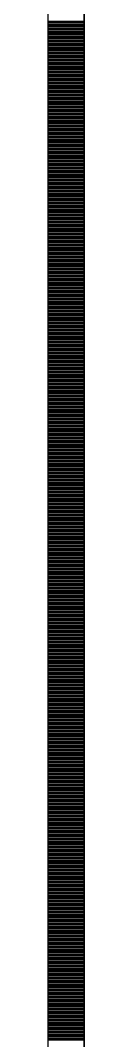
# Model space of a CAD drawing. Header units: millimetres. Extents: x -231292 to 573618, y -153144 to 564035.
# Drawn here: x 8548 to 8573, y 218465 to 219164 of the extents above; entities that cross this region are included whole.
import ezdxf

# ---------------------------------------------------------------- set-up
doc = ezdxf.new("R2010")
doc.units = ezdxf.units.MM
doc.layers.add('АР_Тонкая', color=250, linetype='Continuous', lineweight=5)
doc.layers.add('АР_Штриховка', color=250, linetype='Continuous', lineweight=0)

msp = doc.modelspace()

# ---------------------------------------------------------------- linework, layer by layer
at = {"layer": 'АР_Тонкая', "color": 18, "linetype": 'Continuous', "lineweight": 25, "true_color": 0x000000}
for p, q in [((8548.243, 263866.253), (8548.243, 187666.253)), ((8573.243, 263866.253), (8573.243, 187666.253)), ((8573.243, 187666.253), (8573.243, 263866.253))]:
    msp.add_line(p, q, dxfattribs=at)
at = {"layer": 'АР_Штриховка', "color": 18, "linetype": 'Continuous', "lineweight": 25, "true_color": 0x000000}
for p, q in [((8548.243, 219163.002), (8573.243, 219163.002)), ((8548.243, 219162.002), (8573.243, 219162.002)), ((8548.243, 219161.002), (8573.243, 219161.002)), ((8548.243, 219160.002), (8573.243, 219160.002)), ((8548.243, 219159.002), (8573.243, 219159.002)), ((8548.243, 219158.002), (8573.243, 219158.002)), ((8548.243, 219157.002), (8573.243, 219157.002)), ((8548.243, 219156.002), (8573.243, 219156.002)), ((8548.243, 219155.002), (8573.243, 219155.002)), ((8548.243, 219154.002), (8573.243, 219154.002)), ((8548.243, 219153.002), (8573.243, 219153.002)), ((8548.243, 219152.002), (8573.243, 219152.002)), ((8548.243, 219151.002), (8573.243, 219151.002)), ((8548.243, 219150.002), (8573.243, 219150.002)), ((8548.243, 219149.002), (8573.243, 219149.002)), ((8548.243, 219148.002), (8573.243, 219148.002)), ((8548.243, 219147.002), (8573.243, 219147.002)), ((8548.243, 219146.002), (8573.243, 219146.002)), ((8548.243, 219145.002), (8573.243, 219145.002)), ((8548.243, 219144.002), (8573.243, 219144.002)), ((8548.243, 219143.002), (8573.243, 219143.002)), ((8548.243, 219142.002), (8573.243, 219142.002)), ((8548.243, 219141.002), (8573.243, 219141.002)), ((8548.243, 219140.002), (8573.243, 219140.002)), ((8548.243, 219139.002), (8573.243, 219139.002)), ((8548.243, 219138.002), (8573.243, 219138.002)), ((8548.243, 219137.002), (8573.243, 219137.002)), ((8548.243, 219136.002), (8573.243, 219136.002)), ((8548.243, 219135.002), (8573.243, 219135.002)), ((8548.243, 219134.002), (8573.243, 219134.002)), ((8548.243, 219133.002), (8573.243, 219133.002)), ((8548.243, 219132.002), (8573.243, 219132.002)), ((8548.243, 219131.002), (8573.243, 219131.002)), ((8548.243, 219130.002), (8573.243, 219130.002)), ((8548.243, 219129.002), (8573.243, 219129.002)), ((8548.243, 219128.002), (8573.243, 219128.002)), ((8548.243, 219127.002), (8573.243, 219127.002)), ((8548.243, 219126.002), (8573.243, 219126.002)), ((8548.243, 219125.002), (8573.243, 219125.002)), ((8548.243, 219124.002), (8573.243, 219124.002)), ((8548.243, 219123.002), (8573.243, 219123.002)), ((8548.243, 219122.002), (8573.243, 219122.002)), ((8548.243, 219121.002), (8573.243, 219121.002)), ((8548.243, 219120.002), (8573.243, 219120.002)), ((8548.243, 219119.002), (8573.243, 219119.002)), ((8548.243, 219118.002), (8573.243, 219118.002)), ((8548.243, 219117.002), (8573.243, 219117.002)), ((8548.243, 219116.002), (8573.243, 219116.002)), ((8548.243, 219115.002), (8573.243, 219115.002)), ((8548.243, 219114.002), (8573.243, 219114.002)), ((8548.243, 219113.002), (8573.243, 219113.002)), ((8548.243, 219112.002), (8573.243, 219112.002)), ((8548.243, 219111.002), (8573.243, 219111.002)), ((8548.243, 219110.002), (8573.243, 219110.002)), ((8548.243, 219109.002), (8573.243, 219109.002)), ((8548.243, 219108.002), (8573.243, 219108.002)), ((8548.243, 219107.002), (8573.243, 219107.002)), ((8548.243, 219106.002), (8573.243, 219106.002)), ((8548.243, 219105.002), (8573.243, 219105.002)), ((8548.243, 219104.002), (8573.243, 219104.002)), ((8548.243, 219103.002), (8573.243, 219103.002)), ((8548.243, 219102.002), (8573.243, 219102.002)), ((8548.243, 219101.002), (8573.243, 219101.002)), ((8548.243, 219100.002), (8573.243, 219100.002)), ((8548.243, 219099.002), (8573.243, 219099.002)), ((8548.243, 219098.002), (8573.243, 219098.002)), ((8548.243, 219097.002), (8573.243, 219097.002)), ((8548.243, 219096.002), (8573.243, 219096.002)), ((8548.243, 219095.002), (8573.243, 219095.002)), ((8548.243, 219094.002), (8573.243, 219094.002)), ((8548.243, 219093.002), (8573.243, 219093.002)), ((8548.243, 219092.002), (8573.243, 219092.002)), ((8548.243, 219091.002), (8573.243, 219091.002)), ((8548.243, 219090.002), (8573.243, 219090.002)), ((8548.243, 219089.002), (8573.243, 219089.002)), ((8548.243, 219088.002), (8573.243, 219088.002)), ((8548.243, 219087.002), (8573.243, 219087.002)), ((8548.243, 219086.002), (8573.243, 219086.002)), ((8548.243, 219085.002), (8573.243, 219085.002)), ((8548.243, 219084.002), (8573.243, 219084.002)), ((8548.243, 219083.002), (8573.243, 219083.002)), ((8548.243, 219082.002), (8573.243, 219082.002)), ((8548.243, 219081.002), (8573.243, 219081.002)), ((8548.243, 219080.002), (8573.243, 219080.002)), ((8548.243, 219079.002), (8573.243, 219079.002)), ((8548.243, 219078.002), (8573.243, 219078.002)), ((8548.243, 219077.002), (8573.243, 219077.002)), ((8548.243, 219076.002), (8573.243, 219076.002)), ((8548.243, 219075.002), (8573.243, 219075.002)), ((8548.243, 219074.002), (8573.243, 219074.002)), ((8548.243, 219073.002), (8573.243, 219073.002)), ((8548.243, 219072.002), (8573.243, 219072.002)), ((8548.243, 219071.002), (8573.243, 219071.002)), ((8548.243, 219070.002), (8573.243, 219070.002)), ((8548.243, 219069.002), (8573.243, 219069.002)), ((8548.243, 219068.002), (8573.243, 219068.002)), ((8548.243, 219067.002), (8573.243, 219067.002)), ((8548.243, 219066.002), (8573.243, 219066.002)), ((8548.243, 219065.002), (8573.243, 219065.002)), ((8548.243, 219064.002), (8573.243, 219064.002)), ((8548.243, 219063.002), (8573.243, 219063.002)), ((8548.243, 219062.002), (8573.243, 219062.002)), ((8548.243, 219061.002), (8573.243, 219061.002)), ((8548.243, 219060.002), (8573.243, 219060.002)), ((8548.243, 219059.002), (8573.243, 219059.002)), ((8548.243, 219058.002), (8573.243, 219058.002)), ((8548.243, 219057.002), (8573.243, 219057.002)), ((8548.243, 219056.002), (8573.243, 219056.002)), ((8548.243, 219055.002), (8573.243, 219055.002)), ((8548.243, 219054.002), (8573.243, 219054.002)), ((8548.243, 219053.002), (8573.243, 219053.002)), ((8548.243, 219052.002), (8573.243, 219052.002)), ((8548.243, 219051.002), (8573.243, 219051.002)), ((8548.243, 219050.002), (8573.243, 219050.002)), ((8548.243, 219049.002), (8573.243, 219049.002)), ((8548.243, 219048.002), (8573.243, 219048.002)), ((8548.243, 219047.002), (8573.243, 219047.002)), ((8548.243, 219046.002), (8573.243, 219046.002)), ((8548.243, 219045.002), (8573.243, 219045.002)), ((8548.243, 219044.002), (8573.243, 219044.002)), ((8548.243, 219043.002), (8573.243, 219043.002)), ((8548.243, 219042.002), (8573.243, 219042.002)), ((8548.243, 219041.002), (8573.243, 219041.002)), ((8548.243, 219040.002), (8573.243, 219040.002)), ((8548.243, 219039.002), (8573.243, 219039.002)), ((8548.243, 219038.002), (8573.243, 219038.002)), ((8548.243, 219037.002), (8573.243, 219037.002)), ((8548.243, 219036.002), (8573.243, 219036.002)), ((8548.243, 219035.002), (8573.243, 219035.002)), ((8548.243, 219034.002), (8573.243, 219034.002)), ((8548.243, 219033.002), (8573.243, 219033.002)), ((8548.243, 219032.002), (8573.243, 219032.002)), ((8548.243, 219031.002), (8573.243, 219031.002)), ((8548.243, 219030.002), (8573.243, 219030.002)), ((8548.243, 219029.002), (8573.243, 219029.002)), ((8548.243, 219028.002), (8573.243, 219028.002)), ((8548.243, 219027.002), (8573.243, 219027.002)), ((8548.243, 219026.002), (8573.243, 219026.002)), ((8548.243, 219025.002), (8573.243, 219025.002)), ((8548.243, 219024.002), (8573.243, 219024.002)), ((8548.243, 219023.002), (8573.243, 219023.002)), ((8548.243, 219022.002), (8573.243, 219022.002)), ((8548.243, 219021.002), (8573.243, 219021.002)), ((8548.243, 219020.002), (8573.243, 219020.002)), ((8548.243, 219019.002), (8573.243, 219019.002)), ((8548.243, 219018.002), (8573.243, 219018.002)), ((8548.243, 219017.002), (8573.243, 219017.002)), ((8548.243, 219016.002), (8573.243, 219016.002)), ((8548.243, 219015.002), (8573.243, 219015.002)), ((8548.243, 219014.002), (8573.243, 219014.002)), ((8548.243, 219013.002), (8573.243, 219013.002)), ((8548.243, 219012.002), (8573.243, 219012.002)), ((8548.243, 219011.002), (8573.243, 219011.002)), ((8548.243, 219010.002), (8573.243, 219010.002)), ((8548.243, 219009.002), (8573.243, 219009.002)), ((8548.243, 219008.002), (8573.243, 219008.002)), ((8548.243, 219007.002), (8573.243, 219007.002)), ((8548.243, 219006.002), (8573.243, 219006.002)), ((8548.243, 219005.002), (8573.243, 219005.002)), ((8548.243, 219004.002), (8573.243, 219004.002)), ((8548.243, 219003.002), (8573.243, 219003.002)), ((8548.243, 219002.002), (8573.243, 219002.002)), ((8548.243, 219001.002), (8573.243, 219001.002)), ((8548.243, 219000.002), (8573.243, 219000.002)), ((8548.243, 218999.002), (8573.243, 218999.002)), ((8548.243, 218998.002), (8573.243, 218998.002)), ((8548.243, 218997.002), (8573.243, 218997.002)), ((8548.243, 218996.002), (8573.243, 218996.002)), ((8548.243, 218995.002), (8573.243, 218995.002)), ((8548.243, 218994.002), (8573.243, 218994.002)), ((8548.243, 218993.002), (8573.243, 218993.002)), ((8548.243, 218992.002), (8573.243, 218992.002)), ((8548.243, 218991.002), (8573.243, 218991.002)), ((8548.243, 218990.002), (8573.243, 218990.002)), ((8548.243, 218989.002), (8573.243, 218989.002)), ((8548.243, 218988.002), (8573.243, 218988.002)), ((8548.243, 218987.002), (8573.243, 218987.002)), ((8548.243, 218986.002), (8573.243, 218986.002)), ((8548.243, 218985.002), (8573.243, 218985.002)), ((8548.243, 218984.002), (8573.243, 218984.002)), ((8548.243, 218983.002), (8573.243, 218983.002)), ((8548.243, 218982.002), (8573.243, 218982.002)), ((8548.243, 218981.002), (8573.243, 218981.002)), ((8548.243, 218980.002), (8573.243, 218980.002)), ((8548.243, 218979.002), (8573.243, 218979.002)), ((8548.243, 218978.002), (8573.243, 218978.002)), ((8548.243, 218977.002), (8573.243, 218977.002)), ((8548.243, 218976.002), (8573.243, 218976.002)), ((8548.243, 218975.002), (8573.243, 218975.002)), ((8548.243, 218974.002), (8573.243, 218974.002)), ((8548.243, 218973.002), (8573.243, 218973.002)), ((8548.243, 218972.002), (8573.243, 218972.002)), ((8548.243, 218971.002), (8573.243, 218971.002)), ((8548.243, 218970.002), (8573.243, 218970.002)), ((8548.243, 218969.002), (8573.243, 218969.002)), ((8548.243, 218968.002), (8573.243, 218968.002)), ((8548.243, 218967.002), (8573.243, 218967.002)), ((8548.243, 218966.002), (8573.243, 218966.002)), ((8548.243, 218965.002), (8573.243, 218965.002)), ((8548.243, 218964.002), (8573.243, 218964.002)), ((8548.243, 218963.002), (8573.243, 218963.002)), ((8548.243, 218962.002), (8573.243, 218962.002)), ((8548.243, 218961.002), (8573.243, 218961.002)), ((8548.243, 218960.002), (8573.243, 218960.002)), ((8548.243, 218959.002), (8573.243, 218959.002)), ((8548.243, 218958.002), (8573.243, 218958.002)), ((8548.243, 218957.002), (8573.243, 218957.002)), ((8548.243, 218956.002), (8573.243, 218956.002)), ((8548.243, 218955.002), (8573.243, 218955.002)), ((8548.243, 218954.002), (8573.243, 218954.002)), ((8548.243, 218953.002), (8573.243, 218953.002)), ((8548.243, 218952.002), (8573.243, 218952.002)), ((8548.243, 218951.002), (8573.243, 218951.002)), ((8548.243, 218950.002), (8573.243, 218950.002)), ((8548.243, 218949.002), (8573.243, 218949.002)), ((8548.243, 218948.002), (8573.243, 218948.002)), ((8548.243, 218947.002), (8573.243, 218947.002)), ((8548.243, 218946.002), (8573.243, 218946.002)), ((8548.243, 218945.002), (8573.243, 218945.002)), ((8548.243, 218944.002), (8573.243, 218944.002)), ((8548.243, 218943.002), (8573.243, 218943.002)), ((8548.243, 218942.002), (8573.243, 218942.002)), ((8548.243, 218941.002), (8573.243, 218941.002)), ((8548.243, 218940.002), (8573.243, 218940.002)), ((8548.243, 218939.002), (8573.243, 218939.002)), ((8548.243, 218938.002), (8573.243, 218938.002)), ((8548.243, 218937.002), (8573.243, 218937.002)), ((8548.243, 218936.002), (8573.243, 218936.002)), ((8548.243, 218935.002), (8573.243, 218935.002)), ((8548.243, 218934.002), (8573.243, 218934.002)), ((8548.243, 218933.002), (8573.243, 218933.002)), ((8548.243, 218932.002), (8573.243, 218932.002)), ((8548.243, 218931.002), (8573.243, 218931.002)), ((8548.243, 218930.002), (8573.243, 218930.002)), ((8548.243, 218929.002), (8573.243, 218929.002)), ((8548.243, 218928.002), (8573.243, 218928.002)), ((8548.243, 218927.002), (8573.243, 218927.002)), ((8548.243, 218926.002), (8573.243, 218926.002)), ((8548.243, 218925.002), (8573.243, 218925.002)), ((8548.243, 218924.002), (8573.243, 218924.002)), ((8548.243, 218923.002), (8573.243, 218923.002)), ((8548.243, 218922.002), (8573.243, 218922.002)), ((8548.243, 218921.002), (8573.243, 218921.002)), ((8548.243, 218920.002), (8573.243, 218920.002)), ((8548.243, 218919.002), (8573.243, 218919.002)), ((8548.243, 218918.002), (8573.243, 218918.002)), ((8548.243, 218917.002), (8573.243, 218917.002)), ((8548.243, 218916.002), (8573.243, 218916.002)), ((8548.243, 218915.002), (8573.243, 218915.002)), ((8548.243, 218914.002), (8573.243, 218914.002)), ((8548.243, 218913.002), (8573.243, 218913.002)), ((8548.243, 218912.002), (8573.243, 218912.002)), ((8548.243, 218911.002), (8573.243, 218911.002)), ((8548.243, 218910.002), (8573.243, 218910.002)), ((8548.243, 218909.002), (8573.243, 218909.002)), ((8548.243, 218908.002), (8573.243, 218908.002)), ((8548.243, 218907.002), (8573.243, 218907.002)), ((8548.243, 218906.002), (8573.243, 218906.002)), ((8548.243, 218905.002), (8573.243, 218905.002)), ((8548.243, 218904.002), (8573.243, 218904.002)), ((8548.243, 218903.002), (8573.243, 218903.002)), ((8548.243, 218902.002), (8573.243, 218902.002)), ((8548.243, 218901.002), (8573.243, 218901.002)), ((8548.243, 218900.002), (8573.243, 218900.002)), ((8548.243, 218899.002), (8573.243, 218899.002)), ((8548.243, 218898.002), (8573.243, 218898.002)), ((8548.243, 218897.002), (8573.243, 218897.002)), ((8548.243, 218896.002), (8573.243, 218896.002)), ((8548.243, 218895.002), (8573.243, 218895.002)), ((8548.243, 218894.002), (8573.243, 218894.002)), ((8548.243, 218893.002), (8573.243, 218893.002)), ((8548.243, 218892.002), (8573.243, 218892.002)), ((8548.243, 218891.002), (8573.243, 218891.002)), ((8548.243, 218890.002), (8573.243, 218890.002)), ((8548.243, 218889.002), (8573.243, 218889.002)), ((8548.243, 218888.002), (8573.243, 218888.002)), ((8548.243, 218887.002), (8573.243, 218887.002)), ((8548.243, 218886.002), (8573.243, 218886.002)), ((8548.243, 218885.002), (8573.243, 218885.002)), ((8548.243, 218884.002), (8573.243, 218884.002)), ((8548.243, 218883.002), (8573.243, 218883.002)), ((8548.243, 218882.002), (8573.243, 218882.002)), ((8548.243, 218881.002), (8573.243, 218881.002)), ((8548.243, 218880.002), (8573.243, 218880.002)), ((8548.243, 218879.002), (8573.243, 218879.002)), ((8548.243, 218878.002), (8573.243, 218878.002)), ((8548.243, 218877.002), (8573.243, 218877.002)), ((8548.243, 218876.002), (8573.243, 218876.002)), ((8548.243, 218875.002), (8573.243, 218875.002)), ((8548.243, 218874.002), (8573.243, 218874.002)), ((8548.243, 218873.002), (8573.243, 218873.002)), ((8548.243, 218872.002), (8573.243, 218872.002)), ((8548.243, 218871.002), (8573.243, 218871.002)), ((8548.243, 218870.002), (8573.243, 218870.002)), ((8548.243, 218869.002), (8573.243, 218869.002)), ((8548.243, 218868.002), (8573.243, 218868.002)), ((8548.243, 218867.002), (8573.243, 218867.002)), ((8548.243, 218866.002), (8573.243, 218866.002)), ((8548.243, 218865.002), (8573.243, 218865.002)), ((8548.243, 218864.002), (8573.243, 218864.002)), ((8548.243, 218863.002), (8573.243, 218863.002)), ((8548.243, 218862.002), (8573.243, 218862.002)), ((8548.243, 218861.002), (8573.243, 218861.002)), ((8548.243, 218860.002), (8573.243, 218860.002)), ((8548.243, 218859.002), (8573.243, 218859.002)), ((8548.243, 218858.002), (8573.243, 218858.002)), ((8548.243, 218857.002), (8573.243, 218857.002)), ((8548.243, 218856.002), (8573.243, 218856.002)), ((8548.243, 218855.002), (8573.243, 218855.002)), ((8548.243, 218854.002), (8573.243, 218854.002)), ((8548.243, 218853.002), (8573.243, 218853.002)), ((8548.243, 218852.002), (8573.243, 218852.002)), ((8548.243, 218851.002), (8573.243, 218851.002)), ((8548.243, 218850.002), (8573.243, 218850.002)), ((8548.243, 218849.002), (8573.243, 218849.002)), ((8548.243, 218848.002), (8573.243, 218848.002)), ((8548.243, 218847.002), (8573.243, 218847.002)), ((8548.243, 218846.002), (8573.243, 218846.002)), ((8548.243, 218845.002), (8573.243, 218845.002)), ((8548.243, 218844.002), (8573.243, 218844.002)), ((8548.243, 218843.002), (8573.243, 218843.002)), ((8548.243, 218842.002), (8573.243, 218842.002)), ((8548.243, 218841.002), (8573.243, 218841.002)), ((8548.243, 218840.002), (8573.243, 218840.002)), ((8548.243, 218839.002), (8573.243, 218839.002)), ((8548.243, 218838.002), (8573.243, 218838.002)), ((8548.243, 218837.002), (8573.243, 218837.002)), ((8548.243, 218836.002), (8573.243, 218836.002)), ((8548.243, 218835.002), (8573.243, 218835.002)), ((8548.243, 218834.002), (8573.243, 218834.002)), ((8548.243, 218833.002), (8573.243, 218833.002)), ((8548.243, 218832.002), (8573.243, 218832.002)), ((8548.243, 218831.002), (8573.243, 218831.002)), ((8548.243, 218830.002), (8573.243, 218830.002)), ((8548.243, 218829.002), (8573.243, 218829.002)), ((8548.243, 218828.002), (8573.243, 218828.002)), ((8548.243, 218827.002), (8573.243, 218827.002)), ((8548.243, 218826.002), (8573.243, 218826.002)), ((8548.243, 218825.002), (8573.243, 218825.002)), ((8548.243, 218824.002), (8573.243, 218824.002)), ((8548.243, 218823.002), (8573.243, 218823.002)), ((8548.243, 218822.002), (8573.243, 218822.002)), ((8548.243, 218821.002), (8573.243, 218821.002)), ((8548.243, 218820.002), (8573.243, 218820.002)), ((8548.243, 218819.002), (8573.243, 218819.002)), ((8548.243, 218818.002), (8573.243, 218818.002)), ((8548.243, 218817.002), (8573.243, 218817.002)), ((8548.243, 218816.002), (8573.243, 218816.002)), ((8548.243, 218815.002), (8573.243, 218815.002)), ((8548.243, 218814.002), (8573.243, 218814.002)), ((8548.243, 218813.002), (8573.243, 218813.002)), ((8548.243, 218812.002), (8573.243, 218812.002)), ((8548.243, 218811.002), (8573.243, 218811.002)), ((8548.243, 218810.002), (8573.243, 218810.002)), ((8548.243, 218809.002), (8573.243, 218809.002)), ((8548.243, 218808.002), (8573.243, 218808.002)), ((8548.243, 218807.002), (8573.243, 218807.002)), ((8548.243, 218806.002), (8573.243, 218806.002)), ((8548.243, 218805.002), (8573.243, 218805.002)), ((8548.243, 218804.002), (8573.243, 218804.002)), ((8548.243, 218803.002), (8573.243, 218803.002)), ((8548.243, 218802.002), (8573.243, 218802.002)), ((8548.243, 218801.002), (8573.243, 218801.002)), ((8548.243, 218800.002), (8573.243, 218800.002)), ((8548.243, 218799.002), (8573.243, 218799.002)), ((8548.243, 218798.002), (8573.243, 218798.002)), ((8548.243, 218797.002), (8573.243, 218797.002)), ((8548.243, 218796.002), (8573.243, 218796.002)), ((8548.243, 218795.002), (8573.243, 218795.002)), ((8548.243, 218794.002), (8573.243, 218794.002)), ((8548.243, 218793.002), (8573.243, 218793.002)), ((8548.243, 218792.002), (8573.243, 218792.002)), ((8548.243, 218791.002), (8573.243, 218791.002)), ((8548.243, 218790.002), (8573.243, 218790.002)), ((8548.243, 218789.002), (8573.243, 218789.002)), ((8548.243, 218788.002), (8573.243, 218788.002)), ((8548.243, 218787.002), (8573.243, 218787.002)), ((8548.243, 218786.002), (8573.243, 218786.002)), ((8548.243, 218785.002), (8573.243, 218785.002)), ((8548.243, 218784.002), (8573.243, 218784.002)), ((8548.243, 218783.002), (8573.243, 218783.002)), ((8548.243, 218782.002), (8573.243, 218782.002)), ((8548.243, 218781.002), (8573.243, 218781.002)), ((8548.243, 218780.002), (8573.243, 218780.002)), ((8548.243, 218779.002), (8573.243, 218779.002)), ((8548.243, 218778.002), (8573.243, 218778.002)), ((8548.243, 218777.002), (8573.243, 218777.002)), ((8548.243, 218776.002), (8573.243, 218776.002)), ((8548.243, 218775.002), (8573.243, 218775.002)), ((8548.243, 218774.002), (8573.243, 218774.002)), ((8548.243, 218773.002), (8573.243, 218773.002)), ((8548.243, 218772.002), (8573.243, 218772.002)), ((8548.243, 218771.002), (8573.243, 218771.002)), ((8548.243, 218770.002), (8573.243, 218770.002)), ((8548.243, 218769.002), (8573.243, 218769.002)), ((8548.243, 218768.002), (8573.243, 218768.002)), ((8548.243, 218767.002), (8573.243, 218767.002)), ((8548.243, 218766.002), (8573.243, 218766.002)), ((8548.243, 218765.002), (8573.243, 218765.002)), ((8548.243, 218764.002), (8573.243, 218764.002)), ((8548.243, 218763.002), (8573.243, 218763.002)), ((8548.243, 218762.002), (8573.243, 218762.002)), ((8548.243, 218761.002), (8573.243, 218761.002)), ((8548.243, 218760.002), (8573.243, 218760.002)), ((8548.243, 218759.002), (8573.243, 218759.002)), ((8548.243, 218758.002), (8573.243, 218758.002)), ((8548.243, 218757.002), (8573.243, 218757.002)), ((8548.243, 218756.002), (8573.243, 218756.002)), ((8548.243, 218755.002), (8573.243, 218755.002)), ((8548.243, 218754.002), (8573.243, 218754.002)), ((8548.243, 218753.002), (8573.243, 218753.002)), ((8548.243, 218752.002), (8573.243, 218752.002)), ((8548.243, 218751.002), (8573.243, 218751.002)), ((8548.243, 218750.002), (8573.243, 218750.002)), ((8548.243, 218749.002), (8573.243, 218749.002)), ((8548.243, 218748.002), (8573.243, 218748.002)), ((8548.243, 218747.002), (8573.243, 218747.002)), ((8548.243, 218746.002), (8573.243, 218746.002)), ((8548.243, 218745.002), (8573.243, 218745.002)), ((8548.243, 218744.002), (8573.243, 218744.002)), ((8548.243, 218743.002), (8573.243, 218743.002)), ((8548.243, 218742.002), (8573.243, 218742.002)), ((8548.243, 218741.002), (8573.243, 218741.002)), ((8548.243, 218740.002), (8573.243, 218740.002)), ((8548.243, 218739.002), (8573.243, 218739.002)), ((8548.243, 218738.002), (8573.243, 218738.002)), ((8548.243, 218737.002), (8573.243, 218737.002)), ((8548.243, 218736.002), (8573.243, 218736.002)), ((8548.243, 218735.002), (8573.243, 218735.002)), ((8548.243, 218734.002), (8573.243, 218734.002)), ((8548.243, 218733.002), (8573.243, 218733.002)), ((8548.243, 218732.002), (8573.243, 218732.002)), ((8548.243, 218731.002), (8573.243, 218731.002)), ((8548.243, 218730.002), (8573.243, 218730.002)), ((8548.243, 218729.002), (8573.243, 218729.002)), ((8548.243, 218728.002), (8573.243, 218728.002)), ((8548.243, 218727.002), (8573.243, 218727.002)), ((8548.243, 218726.002), (8573.243, 218726.002)), ((8548.243, 218725.002), (8573.243, 218725.002)), ((8548.243, 218724.002), (8573.243, 218724.002)), ((8548.243, 218723.002), (8573.243, 218723.002)), ((8548.243, 218722.002), (8573.243, 218722.002)), ((8548.243, 218721.002), (8573.243, 218721.002)), ((8548.243, 218720.002), (8573.243, 218720.002)), ((8548.243, 218719.002), (8573.243, 218719.002)), ((8548.243, 218718.002), (8573.243, 218718.002)), ((8548.243, 218717.002), (8573.243, 218717.002)), ((8548.243, 218716.002), (8573.243, 218716.002)), ((8548.243, 218715.002), (8573.243, 218715.002)), ((8548.243, 218714.002), (8573.243, 218714.002)), ((8548.243, 218713.002), (8573.243, 218713.002)), ((8548.243, 218712.002), (8573.243, 218712.002)), ((8548.243, 218711.002), (8573.243, 218711.002)), ((8548.243, 218710.002), (8573.243, 218710.002)), ((8548.243, 218709.002), (8573.243, 218709.002)), ((8548.243, 218708.002), (8573.243, 218708.002)), ((8548.243, 218707.002), (8573.243, 218707.002)), ((8548.243, 218706.002), (8573.243, 218706.002)), ((8548.243, 218705.002), (8573.243, 218705.002)), ((8548.243, 218704.002), (8573.243, 218704.002)), ((8548.243, 218703.002), (8573.243, 218703.002)), ((8548.243, 218702.002), (8573.243, 218702.002)), ((8548.243, 218701.002), (8573.243, 218701.002)), ((8548.243, 218700.002), (8573.243, 218700.002)), ((8548.243, 218699.002), (8573.243, 218699.002)), ((8548.243, 218698.002), (8573.243, 218698.002)), ((8548.243, 218697.002), (8573.243, 218697.002)), ((8548.243, 218696.002), (8573.243, 218696.002)), ((8548.243, 218695.002), (8573.243, 218695.002)), ((8548.243, 218694.002), (8573.243, 218694.002)), ((8548.243, 218693.002), (8573.243, 218693.002)), ((8548.243, 218692.002), (8573.243, 218692.002)), ((8548.243, 218691.002), (8573.243, 218691.002)), ((8548.243, 218690.002), (8573.243, 218690.002)), ((8548.243, 218689.002), (8573.243, 218689.002)), ((8548.243, 218688.002), (8573.243, 218688.002)), ((8548.243, 218687.002), (8573.243, 218687.002)), ((8548.243, 218686.002), (8573.243, 218686.002)), ((8548.243, 218685.002), (8573.243, 218685.002)), ((8548.243, 218684.002), (8573.243, 218684.002)), ((8548.243, 218683.002), (8573.243, 218683.002)), ((8548.243, 218682.002), (8573.243, 218682.002)), ((8548.243, 218681.002), (8573.243, 218681.002)), ((8548.243, 218680.002), (8573.243, 218680.002)), ((8548.243, 218679.002), (8573.243, 218679.002)), ((8548.243, 218678.002), (8573.243, 218678.002)), ((8548.243, 218677.002), (8573.243, 218677.002)), ((8548.243, 218676.002), (8573.243, 218676.002)), ((8548.243, 218675.002), (8573.243, 218675.002)), ((8548.243, 218674.002), (8573.243, 218674.002)), ((8548.243, 218673.002), (8573.243, 218673.002)), ((8548.243, 218672.002), (8573.243, 218672.002)), ((8548.243, 218671.002), (8573.243, 218671.002)), ((8548.243, 218670.002), (8573.243, 218670.002)), ((8548.243, 218669.002), (8573.243, 218669.002)), ((8548.243, 218668.002), (8573.243, 218668.002)), ((8548.243, 218667.002), (8573.243, 218667.002)), ((8548.243, 218666.002), (8573.243, 218666.002)), ((8548.243, 218665.002), (8573.243, 218665.002)), ((8548.243, 218664.002), (8573.243, 218664.002)), ((8548.243, 218663.002), (8573.243, 218663.002)), ((8548.243, 218662.002), (8573.243, 218662.002)), ((8548.243, 218661.002), (8573.243, 218661.002)), ((8548.243, 218660.002), (8573.243, 218660.002)), ((8548.243, 218659.002), (8573.243, 218659.002)), ((8548.243, 218658.002), (8573.243, 218658.002)), ((8548.243, 218657.002), (8573.243, 218657.002)), ((8548.243, 218656.002), (8573.243, 218656.002)), ((8548.243, 218655.002), (8573.243, 218655.002)), ((8548.243, 218654.002), (8573.243, 218654.002)), ((8548.243, 218653.002), (8573.243, 218653.002)), ((8548.243, 218652.002), (8573.243, 218652.002)), ((8548.243, 218651.002), (8573.243, 218651.002)), ((8548.243, 218650.002), (8573.243, 218650.002)), ((8548.243, 218649.002), (8573.243, 218649.002)), ((8548.243, 218648.002), (8573.243, 218648.002)), ((8548.243, 218647.002), (8573.243, 218647.002)), ((8548.243, 218646.002), (8573.243, 218646.002)), ((8548.243, 218645.002), (8573.243, 218645.002)), ((8548.243, 218644.002), (8573.243, 218644.002)), ((8548.243, 218643.002), (8573.243, 218643.002)), ((8548.243, 218642.002), (8573.243, 218642.002)), ((8548.243, 218641.002), (8573.243, 218641.002)), ((8548.243, 218640.002), (8573.243, 218640.002)), ((8548.243, 218639.002), (8573.243, 218639.002)), ((8548.243, 218638.002), (8573.243, 218638.002)), ((8548.243, 218637.002), (8573.243, 218637.002)), ((8548.243, 218636.002), (8573.243, 218636.002)), ((8548.243, 218635.002), (8573.243, 218635.002)), ((8548.243, 218634.002), (8573.243, 218634.002)), ((8548.243, 218633.002), (8573.243, 218633.002)), ((8548.243, 218632.002), (8573.243, 218632.002)), ((8548.243, 218631.002), (8573.243, 218631.002)), ((8548.243, 218630.002), (8573.243, 218630.002)), ((8548.243, 218629.002), (8573.243, 218629.002)), ((8548.243, 218628.002), (8573.243, 218628.002)), ((8548.243, 218627.002), (8573.243, 218627.002)), ((8548.243, 218626.002), (8573.243, 218626.002)), ((8548.243, 218625.002), (8573.243, 218625.002)), ((8548.243, 218624.002), (8573.243, 218624.002)), ((8548.243, 218623.002), (8573.243, 218623.002)), ((8548.243, 218622.002), (8573.243, 218622.002)), ((8548.243, 218621.002), (8573.243, 218621.002)), ((8548.243, 218620.002), (8573.243, 218620.002)), ((8548.243, 218619.002), (8573.243, 218619.002)), ((8548.243, 218618.002), (8573.243, 218618.002)), ((8548.243, 218617.002), (8573.243, 218617.002)), ((8548.243, 218616.002), (8573.243, 218616.002)), ((8548.243, 218615.002), (8573.243, 218615.002)), ((8548.243, 218614.002), (8573.243, 218614.002)), ((8548.243, 218613.002), (8573.243, 218613.002)), ((8548.243, 218612.002), (8573.243, 218612.002)), ((8548.243, 218611.002), (8573.243, 218611.002)), ((8548.243, 218610.002), (8573.243, 218610.002)), ((8548.243, 218609.002), (8573.243, 218609.002)), ((8548.243, 218608.002), (8573.243, 218608.002)), ((8548.243, 218607.002), (8573.243, 218607.002)), ((8548.243, 218606.002), (8573.243, 218606.002)), ((8548.243, 218605.002), (8573.243, 218605.002)), ((8548.243, 218604.002), (8573.243, 218604.002)), ((8548.243, 218603.002), (8573.243, 218603.002)), ((8548.243, 218602.002), (8573.243, 218602.002)), ((8548.243, 218601.002), (8573.243, 218601.002)), ((8548.243, 218600.002), (8573.243, 218600.002)), ((8548.243, 218599.002), (8573.243, 218599.002)), ((8548.243, 218598.002), (8573.243, 218598.002)), ((8548.243, 218597.002), (8573.243, 218597.002)), ((8548.243, 218596.002), (8573.243, 218596.002)), ((8548.243, 218595.002), (8573.243, 218595.002)), ((8548.243, 218594.002), (8573.243, 218594.002)), ((8548.243, 218593.002), (8573.243, 218593.002)), ((8548.243, 218592.002), (8573.243, 218592.002)), ((8548.243, 218591.002), (8573.243, 218591.002)), ((8548.243, 218590.002), (8573.243, 218590.002)), ((8548.243, 218589.002), (8573.243, 218589.002)), ((8548.243, 218588.002), (8573.243, 218588.002)), ((8548.243, 218587.002), (8573.243, 218587.002)), ((8548.243, 218586.002), (8573.243, 218586.002)), ((8548.243, 218585.002), (8573.243, 218585.002)), ((8548.243, 218584.002), (8573.243, 218584.002)), ((8548.243, 218583.002), (8573.243, 218583.002)), ((8548.243, 218582.002), (8573.243, 218582.002)), ((8548.243, 218581.002), (8573.243, 218581.002)), ((8548.243, 218580.002), (8573.243, 218580.002)), ((8548.243, 218579.002), (8573.243, 218579.002)), ((8548.243, 218578.002), (8573.243, 218578.002)), ((8548.243, 218577.002), (8573.243, 218577.002)), ((8548.243, 218576.002), (8573.243, 218576.002)), ((8548.243, 218575.002), (8573.243, 218575.002)), ((8548.243, 218574.002), (8573.243, 218574.002)), ((8548.243, 218573.002), (8573.243, 218573.002)), ((8548.243, 218572.002), (8573.243, 218572.002)), ((8548.243, 218571.002), (8573.243, 218571.002)), ((8548.243, 218570.002), (8573.243, 218570.002)), ((8548.243, 218569.002), (8573.243, 218569.002)), ((8548.243, 218568.002), (8573.243, 218568.002)), ((8548.243, 218567.002), (8573.243, 218567.002)), ((8548.243, 218566.002), (8573.243, 218566.002)), ((8548.243, 218565.002), (8573.243, 218565.002)), ((8548.243, 218564.002), (8573.243, 218564.002)), ((8548.243, 218563.002), (8573.243, 218563.002)), ((8548.243, 218562.002), (8573.243, 218562.002)), ((8548.243, 218561.002), (8573.243, 218561.002)), ((8548.243, 218560.002), (8573.243, 218560.002)), ((8548.243, 218559.002), (8573.243, 218559.002)), ((8548.243, 218558.002), (8573.243, 218558.002)), ((8548.243, 218557.002), (8573.243, 218557.002)), ((8548.243, 218556.002), (8573.243, 218556.002)), ((8548.243, 218555.002), (8573.243, 218555.002)), ((8548.243, 218554.002), (8573.243, 218554.002)), ((8548.243, 218553.002), (8573.243, 218553.002)), ((8548.243, 218552.002), (8573.243, 218552.002)), ((8548.243, 218551.002), (8573.243, 218551.002)), ((8548.243, 218550.002), (8573.243, 218550.002)), ((8548.243, 218549.002), (8573.243, 218549.002)), ((8548.243, 218548.002), (8573.243, 218548.002)), ((8548.243, 218547.002), (8573.243, 218547.002)), ((8548.243, 218546.002), (8573.243, 218546.002)), ((8548.243, 218545.002), (8573.243, 218545.002)), ((8548.243, 218544.002), (8573.243, 218544.002)), ((8548.243, 218543.002), (8573.243, 218543.002)), ((8548.243, 218542.002), (8573.243, 218542.002)), ((8548.243, 218541.002), (8573.243, 218541.002)), ((8548.243, 218540.002), (8573.243, 218540.002)), ((8548.243, 218539.002), (8573.243, 218539.002)), ((8548.243, 218538.002), (8573.243, 218538.002)), ((8548.243, 218537.002), (8573.243, 218537.002)), ((8548.243, 218536.002), (8573.243, 218536.002)), ((8548.243, 218535.002), (8573.243, 218535.002)), ((8548.243, 218534.002), (8573.243, 218534.002)), ((8548.243, 218533.002), (8573.243, 218533.002)), ((8548.243, 218532.002), (8573.243, 218532.002)), ((8548.243, 218531.002), (8573.243, 218531.002)), ((8548.243, 218530.002), (8573.243, 218530.002)), ((8548.243, 218529.002), (8573.243, 218529.002)), ((8548.243, 218528.002), (8573.243, 218528.002)), ((8548.243, 218527.002), (8573.243, 218527.002)), ((8548.243, 218526.002), (8573.243, 218526.002)), ((8548.243, 218525.002), (8573.243, 218525.002)), ((8548.243, 218524.002), (8573.243, 218524.002)), ((8548.243, 218523.002), (8573.243, 218523.002)), ((8548.243, 218522.002), (8573.243, 218522.002)), ((8548.243, 218521.002), (8573.243, 218521.002)), ((8548.243, 218520.002), (8573.243, 218520.002)), ((8548.243, 218519.002), (8573.243, 218519.002)), ((8548.243, 218518.002), (8573.243, 218518.002)), ((8548.243, 218517.002), (8573.243, 218517.002)), ((8548.243, 218516.002), (8573.243, 218516.002)), ((8548.243, 218515.002), (8573.243, 218515.002)), ((8548.243, 218514.002), (8573.243, 218514.002)), ((8548.243, 218513.002), (8573.243, 218513.002)), ((8548.243, 218512.002), (8573.243, 218512.002)), ((8548.243, 218511.002), (8573.243, 218511.002)), ((8548.243, 218510.002), (8573.243, 218510.002)), ((8548.243, 218509.002), (8573.243, 218509.002)), ((8548.243, 218508.002), (8573.243, 218508.002)), ((8548.243, 218507.002), (8573.243, 218507.002)), ((8548.243, 218506.002), (8573.243, 218506.002)), ((8548.243, 218505.002), (8573.243, 218505.002)), ((8548.243, 218504.002), (8573.243, 218504.002)), ((8548.243, 218503.002), (8573.243, 218503.002)), ((8548.243, 218502.002), (8573.243, 218502.002)), ((8548.243, 218501.002), (8573.243, 218501.002)), ((8548.243, 218500.002), (8573.243, 218500.002)), ((8548.243, 218499.002), (8573.243, 218499.002)), ((8548.243, 218498.002), (8573.243, 218498.002)), ((8548.243, 218497.002), (8573.243, 218497.002)), ((8548.243, 218496.002), (8573.243, 218496.002)), ((8548.243, 218495.002), (8573.243, 218495.002)), ((8548.243, 218494.002), (8573.243, 218494.002)), ((8548.243, 218493.002), (8573.243, 218493.002)), ((8548.243, 218492.002), (8573.243, 218492.002)), ((8548.243, 218491.002), (8573.243, 218491.002)), ((8548.243, 218490.002), (8573.243, 218490.002)), ((8548.243, 218489.002), (8573.243, 218489.002)), ((8548.243, 218488.002), (8573.243, 218488.002)), ((8548.243, 218487.002), (8573.243, 218487.002)), ((8548.243, 218486.002), (8573.243, 218486.002)), ((8548.243, 218485.002), (8573.243, 218485.002)), ((8548.243, 218484.002), (8573.243, 218484.002)), ((8548.243, 218483.002), (8573.243, 218483.002)), ((8548.243, 218482.002), (8573.243, 218482.002)), ((8548.243, 218481.002), (8573.243, 218481.002)), ((8548.243, 218480.002), (8573.243, 218480.002)), ((8548.243, 218479.002), (8573.243, 218479.002)), ((8548.243, 218478.002), (8573.243, 218478.002)), ((8548.243, 218477.002), (8573.243, 218477.002)), ((8548.243, 218476.002), (8573.243, 218476.002)), ((8548.243, 218475.002), (8573.243, 218475.002)), ((8548.243, 218474.002), (8573.243, 218474.002)), ((8548.243, 218473.002), (8573.243, 218473.002)), ((8548.243, 218472.002), (8573.243, 218472.002)), ((8548.243, 218471.002), (8573.243, 218471.002)), ((8548.243, 218470.002), (8573.243, 218470.002)), ((8548.243, 218469.002), (8573.243, 218469.002)), ((8548.243, 218468.002), (8573.243, 218468.002)), ((8548.243, 218467.002), (8573.243, 218467.002)), ((8548.243, 218466.002), (8573.243, 218466.002)), ((8548.243, 218465.002), (8573.243, 218465.002))]:
    msp.add_line(p, q, dxfattribs=at)

doc.saveas('drawing.dxf')
